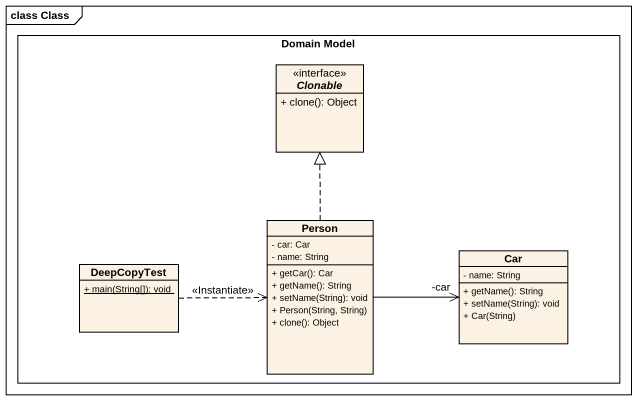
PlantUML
@startuml
mainframe class Class
hide circle
hide empty members
skinparam classAttributeIconSize 0
rectangle "Domain Model" as Domain_Model {
  interface Clonable {
    + clone(): Object
  }
  class "Person" as Person_ {
    - car: Car
    - name: String
    + getCar(): Car
    + getName(): String
    + setName(String): void
    + Person(String, String)
    + clone(): Object
  }
  class DeepCopyTest {
    {static} + main(String[]): void
  }
  class Car {
    - name: String
    + getName(): String
    + setName(String): void
    + Car(String)
  }
}
Person_ .up.|> Clonable
Person_ -right-> "-car" Car
DeepCopyTest .right.> Person_ : <<Instantiate>>
@enduml
